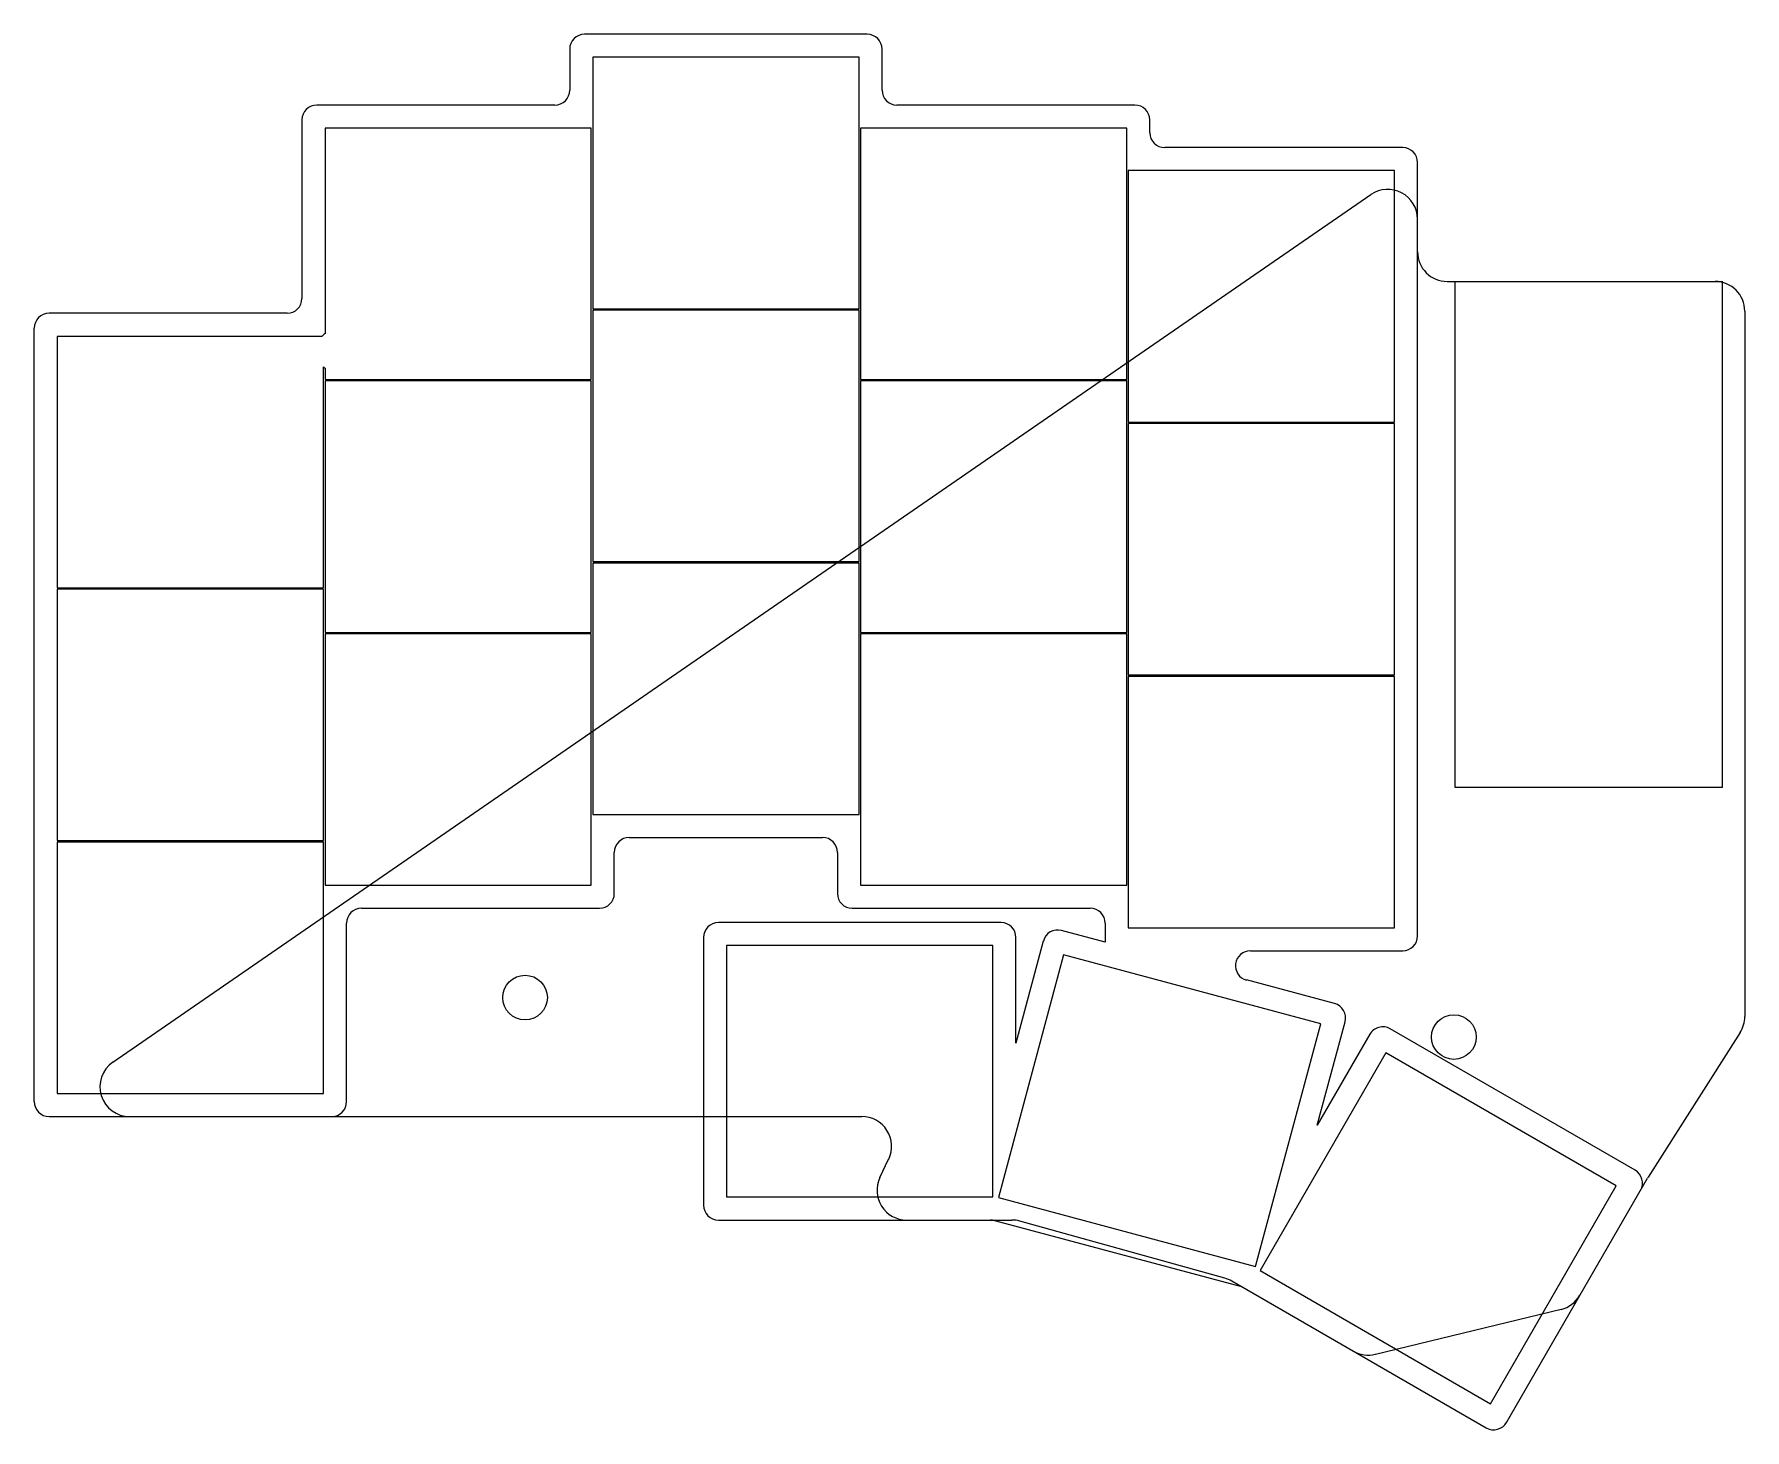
# Model space of a CAD drawing. Header units: millimetres. Extents: x 140 to 254, y -181 to -87.
import ezdxf

# ---------------------------------------------------------------- set-up
doc = ezdxf.new("R2010")
doc.units = ezdxf.units.MM

msp = doc.modelspace()

# ---------------------------------------------------------------- linework, layer by layer
at = {"linetype": 'CONTINUOUS'}
for p, q in [((195.5, -87.24), (176.5, -87.24)), ((175.5, -88.24), (175.5, -91)), ((196.5, -91), (196.5, -88.24)), ((194.95, -88.79), (177.05, -88.79)), ((177.05, -88.79), (177.05, -105.69)), ((194.95, -105.69), (194.95, -88.79)), ((174.5, -92), (158.5, -92)), ((213.5, -92), (197.5, -92)), ((157.5, -93), (157.5, -105)), ((214.5, -93.86), (214.5, -93)), ((176.95, -93.55), (159.05, -93.55)), ((159.05, -93.55), (159.05, -107.37)), ((176.95, -110.45), (176.95, -93.55)), ((212.95, -93.55), (195.05, -93.55)), ((195.05, -93.55), (195.05, -110.45)), ((212.95, -110.45), (212.95, -93.55)), ((231.5, -94.86), (215.5, -94.86)), ((230.95, -96.41), (213.05, -96.41)), ((213.05, -96.41), (213.05, -113.31)), ((230.95, -113.31), (230.95, -96.41)), ((232.5, -147.86), (232.5, -95.86)), ((144.79, -156.35), (229.36, -98.02)), ((234.5, -103.86), (253, -103.86)), ((235, -103.86), (235, -137.86)), ((253, -137.86), (253, -103.86)), ((177.05, -105.69), (194.95, -105.69)), ((194.95, -105.79), (177.05, -105.79)), ((177.05, -105.79), (177.05, -122.69)), ((194.95, -122.69), (194.95, -105.79)), ((156.5, -106), (140.5, -106)), ((254.5, -105.86), (254.5, -153.28)), ((139.5, -159), (139.5, -107)), ((158.87, -107.55), (141.05, -107.55)), ((141.05, -107.55), (141.05, -124.45)), ((158.95, -124.45), (158.95, -109.6)), ((159.05, -109.69), (159.05, -110.45)), ((159.05, -110.45), (176.95, -110.45)), ((176.95, -110.55), (159.05, -110.55)), ((159.05, -110.55), (159.05, -127.45)), ((176.95, -127.45), (176.95, -110.55)), ((195.05, -110.45), (212.95, -110.45)), ((212.95, -110.55), (195.05, -110.55)), ((195.05, -110.55), (195.05, -127.45)), ((212.95, -127.45), (212.95, -110.55)), ((213.05, -113.31), (230.95, -113.31)), ((230.95, -113.41), (213.05, -113.41)), ((213.05, -113.41), (213.05, -130.31)), ((230.95, -130.31), (230.95, -113.41)), ((177.05, -122.69), (194.95, -122.69)), ((194.95, -122.79), (177.05, -122.79)), ((177.05, -122.79), (177.05, -139.69)), ((194.95, -139.69), (194.95, -122.79)), ((141.05, -124.45), (158.95, -124.45)), ((158.95, -124.55), (141.05, -124.55)), ((141.05, -124.55), (141.05, -141.45)), ((158.95, -141.45), (158.95, -124.55)), ((159.05, -127.45), (176.95, -127.45)), ((176.95, -127.55), (159.05, -127.55)), ((159.05, -127.55), (159.05, -144.45)), ((176.95, -144.45), (176.95, -127.55)), ((195.05, -127.45), (212.95, -127.45)), ((212.95, -127.55), (195.05, -127.55)), ((195.05, -127.55), (195.05, -144.45)), ((212.95, -144.45), (212.95, -127.55)), ((213.05, -130.31), (230.95, -130.31)), ((230.95, -130.41), (213.05, -130.41)), ((213.05, -130.41), (213.05, -147.31)), ((230.95, -147.31), (230.95, -130.41)), ((235, -137.86), (253, -137.86)), ((177.05, -139.69), (194.95, -139.69)), ((141.05, -141.45), (158.95, -141.45)), ((179.5, -141.24), (192.5, -141.24)), ((158.95, -141.55), (141.05, -141.55)), ((141.05, -141.55), (141.05, -158.45)), ((158.95, -158.45), (158.95, -141.55)), ((178.5, -145), (178.5, -142.24)), ((193.5, -142.24), (193.5, -145)), ((159.05, -144.45), (176.95, -144.45)), ((195.05, -144.45), (212.95, -144.45)), ((161.5, -146), (177.5, -146)), ((194.5, -146), (210.5, -146)), ((160.5, -159), (160.5, -147)), ((204.5, -146.96), (185.5, -146.96)), ((211.5, -147), (211.5, -148.28)), ((184.5, -147.96), (184.5, -165.96)), ((205.5, -155.07), (205.5, -147.96)), ((207.34, -148.2), (205.5, -155.07)), ((211.5, -148.28), (208.57, -147.49)), ((213.05, -147.31), (230.95, -147.31)), ((203.95, -148.5), (186.05, -148.5)), ((186.05, -148.5), (186.05, -165.41)), ((203.95, -165.41), (203.95, -148.5)), ((208.7, -149.13), (204.32, -165.45)), ((225.99, -153.76), (208.7, -149.13)), ((221.26, -148.86), (231.5, -148.86)), ((226.92, -152.41), (221.01, -150.82)), ((221.61, -170.09), (225.99, -153.76)), ((225.76, -160.59), (227.63, -153.63)), ((229.29, -154.47), (225.76, -160.59)), ((247.12, -163.61), (230.66, -154.11)), ((254.19, -154.35), (248, -164.07)), ((230.36, -155.72), (221.91, -170.36)), ((245.86, -164.67), (230.36, -155.72)), ((141.05, -158.45), (158.95, -158.45)), ((140.5, -160), (195.14, -160)), ((196.36, -164.1), (196.94, -162.86)), ((238.48, -180.56), (247.96, -164.14)), ((186.05, -165.41), (203.95, -165.41)), ((204.32, -165.45), (221.61, -170.09)), ((237.41, -179.31), (245.86, -164.67)), ((185.5, -166.96), (205.23, -166.96)), ((204.06, -166.99), (220.57, -171.41)), ((219.55, -170.86), (205.76, -167.03)), ((220.01, -171.05), (237.12, -180.93)), ((221.91, -170.36), (237.41, -179.31)), ((242.15, -172.97), (229.67, -175.99))]:
    msp.add_line(p, q, dxfattribs=at)
for centre in [(172.5, -152), (234.94, -154.66)]:
    msp.add_circle(centre, 1.5, dxfattribs=at)
for centre, radius, start, end in [((176.5, -88.24), 1, 90, 180), ((195.5, -88.24), 1, 0, 90), ((158.5, -93), 1, 90, 180), ((174.5, -91), 1, 270, 0), ((197.5, -91), 1, 180, 270), ((213.5, -93), 1, 0, 90), ((215.5, -93.86), 1, 180, 270), ((231.5, -95.86), 1, 0, 90), ((230.5, -99.67), 2, 0, 124.5942), ((234.5, -101.86), 2, 180, 270), ((252.5, -105.86), 2, 0, 90), ((156.5, -105), 1, 270, 0), ((140.5, -107), 1, 90, 180), ((160, -108.53), 1.5, 489.2965, 499.0382), ((160, -108.53), 1.5, 225.573, 230.7035), ((179.5, -142.24), 1, 90, 180), ((192.5, -142.24), 1, 0, 90), ((161.5, -147), 1, 90, 180), ((177.5, -145), 1, 270, 0), ((194.5, -145), 1, 180, 270), ((210.5, -147), 1, 0, 90), ((185.5, -147.96), 1, 90, 180), ((204.5, -147.96), 1, 0, 90), ((208.31, -148.46), 1, 75, 165), ((231.5, -147.86), 1, 270, 0), ((221.26, -149.86), 1, 90, 255), ((226.66, -153.37), 1, 345, 75), ((230.16, -154.97), 1, 60, 150), ((252.5, -153.28), 2, 327.5395, 0), ((145.92, -158), 2, 124.5942, 270), ((140.5, -159), 1, 180, 270), ((159.5, -159), 1, 270, 0), ((195.14, -162), 2, 334.6167, 90), ((198.16, -164.96), 2, 154.6167, 270), ((246.62, -164.47), 1, 330, 60), ((249.69, -165.14), 2, 147.5395, 150), ((185.5, -165.96), 1, 180, 270), ((203.8, -167.96), 1, 75, 90), ((205.23, -168.96), 2, 74.4736, 90), ((219.01, -172.79), 2, 60, 74.4736), ((220.31, -172.38), 1, 60, 75), ((241.68, -171.02), 2, 283.6028, 330), ((229.19, -174.04), 2, 240, 283.6028), ((237.62, -180.06), 1, 240, 330)]:
    msp.add_arc(centre, radius, start, end, dxfattribs=at)

doc.saveas('drawing.dxf')
